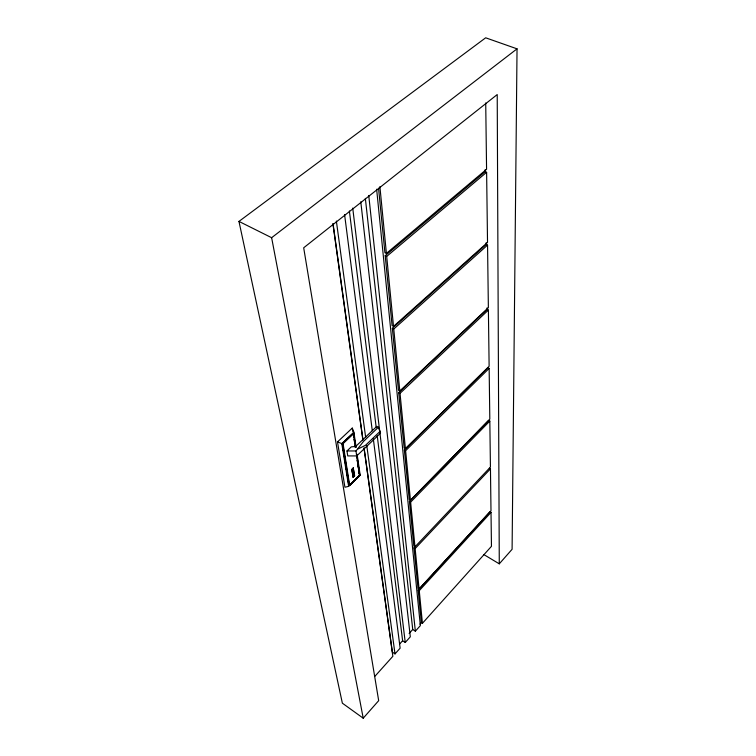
<?xml version="1.0" encoding="UTF-8"?>
<svg xmlns="http://www.w3.org/2000/svg" width="756" height="756" viewBox="0 0 756 756"><rect width="100%" height="100%" fill="white"/><g stroke="black" fill="none" stroke-linecap="round" stroke-linejoin="round"><path stroke-width="1.13" d="M499.281 563.834L497.221 94.557L303.685 247.788L378.68 700.661L363.22 718.2L342.364 703.184L238.962 221.413L485.673 37.8L517.038 48.838L512.095 549.291L499.281 563.834L483.812 554.554M346.976 450.954L356.01 450.954L363.475 441.438L378.387 427.253L376.828 426.365L355.66 446.475L351.304 446.853L346.976 450.954L347.751 455.915L356.737 455.915L380.551 433.131L378.387 427.253M374.967 676.242L392.855 656.293L364.023 448.204M364.09 447.892L392.364 652.116L395.001 653.902L400.141 648.166L373.332 438.943M377.235 435.806L402.617 640.719L405.244 642.468L410.319 636.817L360.782 201.757M365.356 198.365L412.729 629.474L415.356 631.194L420.355 625.618L376.639 189.227M421.375 622.623L422.424 623.303L491.457 546.314L491.013 512.407L489.945 511.784L418.162 589.973L421.375 622.623L419.996 624.163M399.697 643.961L402.617 640.719M409.138 633.471L412.729 629.474M489.831 421.064L410.631 502.135L414.978 546.853L413.844 546.153L409.431 501.426L488.659 420.44L489.831 421.064L490.427 467.085L414.014 547.864L418.011 588.423L419.098 589.113L490.994 510.791L490.455 468.852L489.33 468.229M422.424 623.303L419.249 590.672L491.013 512.407M419.098 589.113L415.148 548.563L490.455 468.852M410.442 500.245L489.812 419.117L489.151 368.399L487.922 367.775L404.356 449.971L409.242 499.536L410.442 500.245L405.613 450.689L489.151 368.399M487.1 309.44L398.705 392.619L404.148 447.864L405.414 448.582L489.123 366.254L488.395 310.064L487.1 309.44L487.072 307.853M353.241 477.263L354.677 475.874L353.203 467.945L351.757 469.344L353.241 477.263L351.927 470.449M356.69 455.273L359.667 475.165L349.017 485.513L342.477 443.385L343.063 443.649L349.669 485.286L359.828 475.42L356.756 454.536M349.669 485.286L359.667 475.165M356.104 447.316L353.893 432.234L352.277 428.085L337.497 441.91L344.925 487.233L348.639 486.373L360.177 475.165L357.115 454.28M352.976 477.102L354.413 475.713L353.203 467.945M352.022 469.495L353.468 468.106M380.315 431.147L365.45 445.341L358.202 448.875M343.063 443.649L353.695 433.642L353.222 433.282L353.799 436.892M486.184 244.481L392.364 328.312L398.478 390.266L399.801 390.984L488.367 307.683L487.554 245.105L486.184 244.481L486.155 242.704M405.414 448.582L400.028 393.337L488.395 310.064M348.639 486.373L341.797 443.592L353.893 432.234M348.951 485.465L342.27 443.574L353.43 433.094L342.336 443.621L349.017 485.513M399.801 390.984L393.763 329.03L487.554 245.105M393.507 326.384L487.525 242.43L486.618 172.302L485.163 171.697L385.21 255.698L392.109 325.666L393.507 326.384L386.694 256.407L486.618 172.302M378.567 188.282L384.917 252.693L386.401 253.402L486.571 169.297L485.721 102.958M363.22 718.2L271.631 237.705L517.038 48.838M337.497 441.91L341.797 443.592M385.21 255.698L386.694 256.407M238.962 221.413L271.631 237.705M392.364 328.312L393.763 329.03M398.705 392.619L400.028 393.337M404.356 449.971L405.613 450.689M409.431 501.426L410.631 502.135M414.014 547.864L415.148 548.563M418.162 589.973L419.249 590.672M342.648 443.403L349.272 485.05M353.695 433.642L355.736 447.571M353.43 433.094L355.556 447.146M353.298 433.33L353.808 436.826M354.668 442.666L354.148 439.16L354.649 442.695M356.01 450.954L356.898 457.843L356.53 455.462M357.238 460.177L357.588 462.511M357.928 464.845L358.448 468.351L357.21 460.102M358.788 470.686L359.298 474.182M358.75 470.544L359.232 474.144M352.277 428.085L352.797 431.581M333.065 223.823L362.956 439.718M332.914 223.757L362.889 440.02M336.363 221.045L365.677 437.469M366.792 445.662L395.001 653.902M344.585 214.524L372.292 430.759M349.385 210.981L376.223 427.603M352.731 208.108L379.625 430.561M379.909 432.895L405.244 642.468M368.758 195.473L415.356 631.194M379.899 186.628L386.401 253.402M485.135 169.694L485.163 171.697M355.358 447.335L355.008 445L355.329 447.335"/></g></svg>
